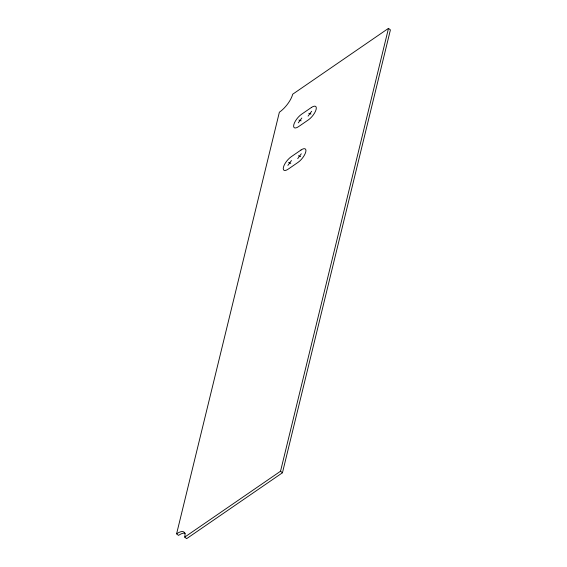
<?xml version="1.0" encoding="UTF-8"?>
<svg xmlns="http://www.w3.org/2000/svg" width="567" height="567" viewBox="0 0 567 567"><rect width="100%" height="100%" fill="white"/><g stroke="black" fill="none" stroke-linecap="round" stroke-linejoin="round"><path stroke-width="0.85" d="M176.592 533.845L279.368 112.223A15.919 5.961 -51 0 0 292.678 94.228L388.494 28.35L390.408 29.895L282.451 472.772L186.635 538.65L184.722 537.105A15.919 5.961 -51 0 0 176.592 533.845L178.506 535.397A15.919 5.961 -51 0 1 185.324 533.292M184.722 537.105L280.537 471.227L388.494 28.35M298.256 122.869L301.842 118.021M308.087 116.115L311.666 111.267M287.894 165.38L291.481 160.532M297.725 158.625L301.304 153.777M308.781 113.251L310.971 114.13M298.951 120.013L301.141 120.884M298.419 155.762L300.609 156.641M288.589 162.516L290.779 163.395M280.537 471.227L282.451 472.772M311.389 107.489L301.559 114.25A9.285 3.473 -51 0 0 293.791 124.747A9.285 3.473 -51 0 0 298.54 126.647L308.363 119.892A9.285 3.473 -51 0 0 316.131 109.388A9.285 3.473 -51 0 0 311.389 107.489M301.027 150L291.197 156.754A9.285 3.473 -51 0 0 283.429 167.258A9.285 3.473 -51 0 0 288.178 169.157L298.001 162.396A9.285 3.473 -51 0 0 305.769 151.899A9.285 3.473 -51 0 0 301.027 150"/></g></svg>
